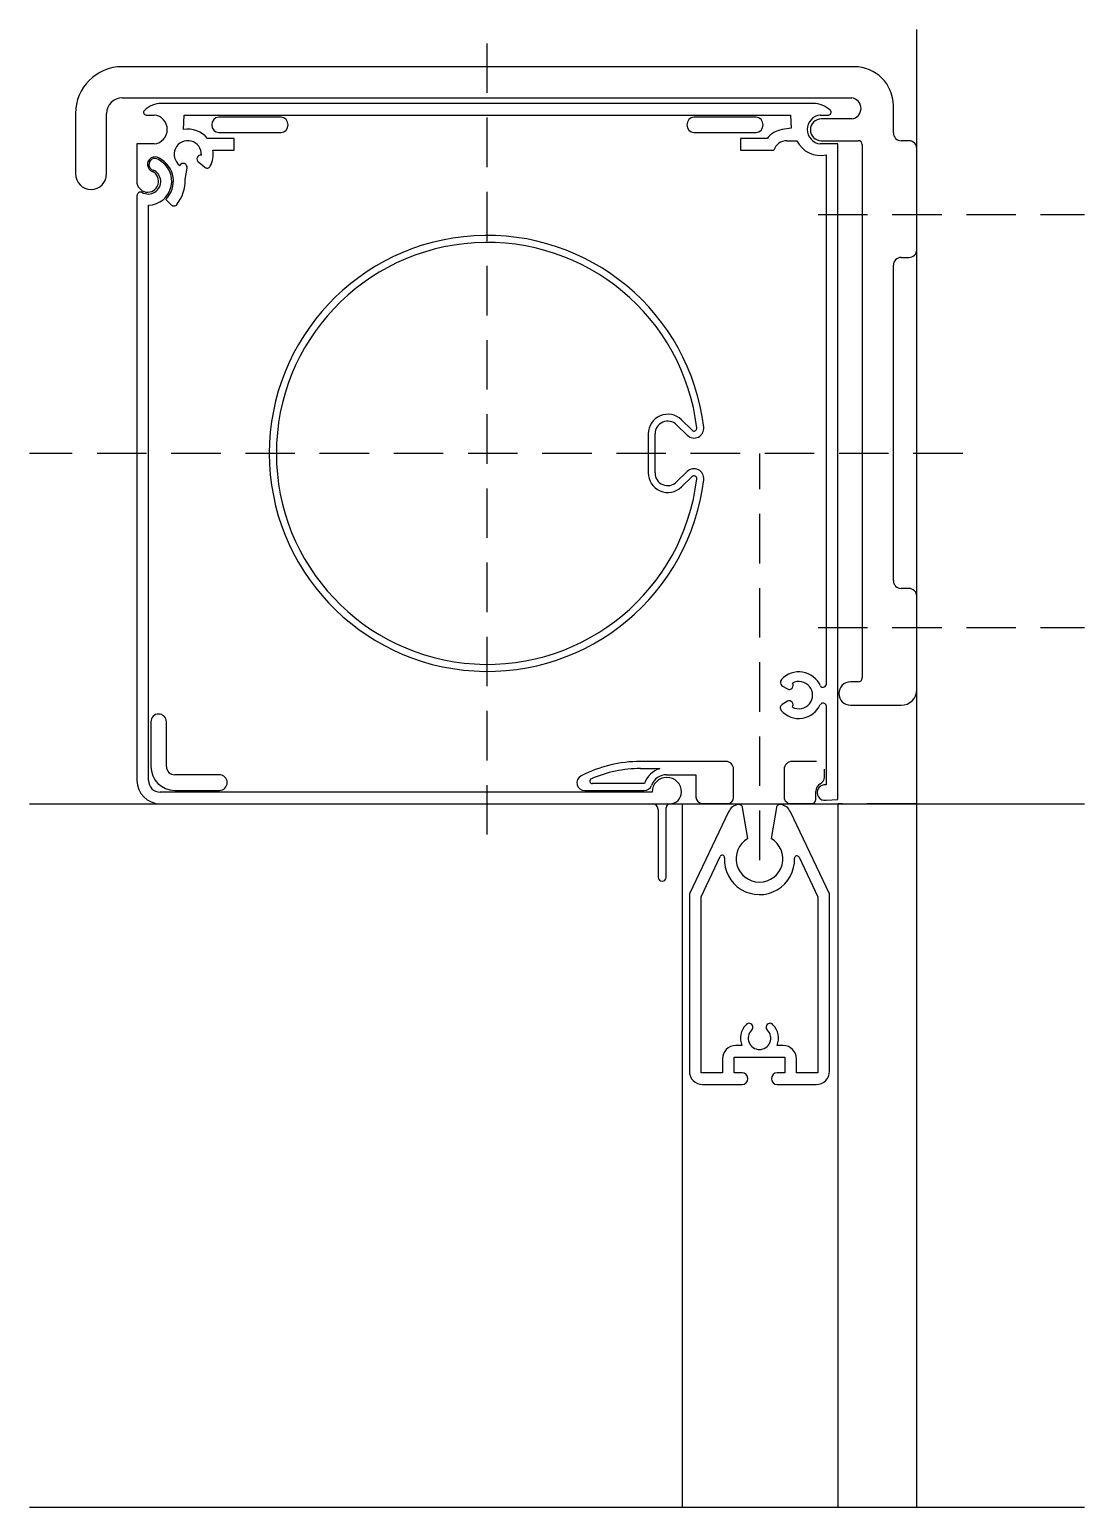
# Model space of a CAD drawing. Extents: x -114 to 22, y -90 to 99.
import ezdxf

# ---------------------------------------------------------------- set-up
doc = ezdxf.new("R2010")
doc.units = 0
doc.linetypes.add('HIDDEN', pattern=[9.525, 6.35, -3.175])
doc.layers.get('0').update_dxf_attribs({"linetype": 'CONTINUOUS'})

msp = doc.modelspace()

# ---------------------------------------------------------------- linework, layer by layer
at = {"linetype": 'HIDDEN'}
for p, q in [((-55.13, -3.95), (-55.13, 99.43)), ((-12.67, 75.66), (21.53, 75.66)), ((5.9, 45), (-113.89, 45)), ((-20.13, -7.22), (-20.13, 45)), ((-12.67, 22.66), (21.53, 22.66)), ((0, 0), (-10.13, 0))]:
    msp.add_line(p, q, dxfattribs=at)
at = {"linetype": 'CONTINUOUS'}
for p, q in [((0, -90.36), (0, 99.43)), ((-95.5, 94.66), (-102, 94.66)), ((-90.5, 94.66), (-95.5, 94.66)), ((-30.5, 94.66), (-90.5, 94.66)), ((-25.5, 94.66), (-30.5, 94.66)), ((-8, 94.66), (-25.5, 94.66)), ((-102, 90.66), (-98.02, 90.66)), ((-98.02, 90.66), (-87.98, 90.66)), ((-13.32, 89.95), (-96.92, 89.95)), ((-87.98, 90.66), (-33.02, 90.66)), ((-33.02, 90.66), (-22.98, 90.66)), ((-22.98, 90.66), (-8.35, 90.66)), ((-3, 86.16), (-3, 89.66)), ((-108, 88.66), (-108, 83.56)), ((-104, 84.06), (-104, 88.66)), ((-98.91, 88.45), (-97.88, 88.45)), ((-94.13, 86.6), (-94.03, 88.45)), ((-94.03, 88.45), (-16.22, 88.45)), ((-81.61, 88.19), (-89.61, 88.19)), ((-20.61, 88.19), (-28.61, 88.19)), ((-16.22, 88.45), (-16.13, 86.75)), ((-12.38, 88.45), (-11.35, 88.45)), ((-8.35, 87.96), (-12.25, 87.96)), ((-87.63, 85.45), (-91.05, 85.45)), ((-89.61, 86.2), (-81.61, 86.2)), ((-87.63, 83.95), (-87.63, 85.45)), ((-28.61, 86.2), (-20.61, 86.2)), ((-19.2, 85.45), (-22.63, 85.45)), ((-22.63, 85.45), (-22.63, 83.95)), ((-16.13, 86.75), (-17.29, 86.59)), ((-108, 83.56), (-108, 80.91)), ((-104, 80.91), (-104, 84.06)), ((-97.88, 84.75), (-100.13, 84.75)), ((-100.13, 84.75), (-100.13, 79.95)), ((-90.37, 83.95), (-87.63, 83.95)), ((-22.63, 83.95), (-18.34, 83.95)), ((-16.67, 85.15), (-15.39, 85.15)), ((-10.13, 84.75), (-12.38, 84.75)), ((-12.25, 85.16), (-7.5, 85.16)), ((-10.13, 0.55), (-10.13, 84.75)), ((-7, 84.66), (-7, 78.66)), ((-1, 85.16), (-2, 85.16)), ((0, 78.16), (0, 84.16)), ((-93.93, 80.17), (-93.67, 81.65)), ((-92.16, 82.38), (-91.4, 81.74)), ((-11.63, 83.34), (-11.63, 15.28)), ((-100.1, 78.08), (-100.1, 3.01)), ((-7, 78.66), (-7, 72.66)), ((0, 73.16), (0, 78.16)), ((-98.62, 3), (-98.62, 76.86)), ((-96.39, 77.62), (-95.71, 76.93)), ((-7, 72.66), (-7, 25.66)), ((0, 71.16), (0, 73.16)), ((-3, 28.66), (-3, 69.16)), ((-2, 70.16), (-1, 70.16)), ((-34.47, 47.51), (-34.47, 42.49)), ((-33.58, 42.49), (-33.58, 47.51)), ((-30.83, 48.67), (-29.47, 47.33)), ((-28.84, 47.97), (-30.2, 49.31)), ((-29.47, 42.67), (-30.83, 41.33)), ((-30.21, 40.69), (-28.84, 42.03)), ((-1, 27.66), (-2, 27.66)), ((0, 25.16), (0, 26.66)), ((-7, 25.66), (-7, 19.66)), ((0, 20.16), (0, 25.16)), ((-7, 19.66), (-7, 16.16)), ((0, 14.66), (0, 20.16)), ((-7.5, 15.66), (-8.5, 15.66)), ((-17.32, 15.17), (-16.6, 14.75)), ((-16.58, 13.17), (-17.28, 12.74)), ((-11.63, 12.63), (-11.63, 2.45)), ((-8.5, 12.66), (-2, 12.66)), ((-98.32, 10.53), (-98.32, 4.79)), ((-96.32, 4.79), (-96.32, 10.53)), ((-24.49, 5.44), (-35.46, 5.44)), ((-35.46, 4.53), (-32.97, 4.53)), ((-23.51, 0.8), (-23.51, 4.46)), ((-17.02, 4.44), (-17.02, 0.86)), ((-12.86, 5.44), (-16.02, 5.44)), ((-11.86, 3.44), (-11.86, 4.44)), ((-89.52, 3.73), (-95.26, 3.73)), ((-34.93, 2.6), (-41.64, 2.6)), ((-32.11, 3.74), (-28.34, 3.74)), ((-28.34, 3.74), (-28.34, 0.86)), ((-113.89, 0), (21.53, 0)), ((-33.97, 1.5), (-97.13, 1.5)), ((-97.09, 0), (-33.96, 0)), ((-95.26, 1.73), (-89.52, 1.73)), ((-42.62, 1.69), (-35, 1.69)), ((-30.12, 0), (-30.12, -90.36)), ((-27.53, 0.04), (-24.27, 0.04)), ((-16.19, 0.04), (-13.47, 0.04)), ((-12.96, 0.55), (-12.96, 1.59)), ((-11.62, 0.45), (-10.13, 0.55)), ((-10.13, 0), (-10.13, -90.36)), ((0, -90.36), (0, 0)), ((-33.18, -0.78), (-33.18, -9.45)), ((-32.18, -9.45), (-32.18, -0.51)), ((-24.15, -1.01), (-29.19, -11.55)), ((-21.69, -4.45), (-22.36, -0.49)), ((-18.01, -0.49), (-18.69, -4.45)), ((-11.19, -11.55), (-16.22, -1.01)), ((-27.69, -11.93), (-25.24, -6.78)), ((-15.1, -6.86), (-12.69, -11.93)), ((-29.19, -11.55), (-29.19, -34.35)), ((-27.69, -34.55), (-27.69, -11.93)), ((-12.69, -11.93), (-12.69, -34.55)), ((-11.19, -34.35), (-11.19, -11.55)), ((-22.44, -31.05), (-23.24, -31.05)), ((-17.14, -31.05), (-17.93, -31.05)), ((-24.94, -32.75), (-24.94, -34.55)), ((-23.44, -34.55), (-23.44, -32.55)), ((-23.44, -32.55), (-16.94, -32.55)), ((-16.94, -32.55), (-16.94, -34.55)), ((-15.44, -34.55), (-15.44, -32.75)), ((-24.94, -34.55), (-27.69, -34.55)), ((-27.49, -36.05), (-22.43, -36.05)), ((-22.43, -34.55), (-23.44, -34.55)), ((-16.94, -34.55), (-17.91, -34.55)), ((-17.91, -36.05), (-12.89, -36.05)), ((-12.69, -34.55), (-15.44, -34.55)), ((21.53, -90.36), (-113.89, -90.36))]:
    msp.add_line(p, q, dxfattribs=at)
for centre, radius, start, end in [((-102, 88.66), 6, 90, 180), ((-8, 89.66), 5, 0, 90), ((-102, 88.66), 2, 90, 180), ((-96.93, 86.75), 3.2, 89.908, 134.0487), ((-13.32, 86.75), 3.2, 46.2094, 89.9198), ((-8.51, 89.31), 1.36, 276.9524, 83.0476), ((-98.91, 88.8), 0.35, 134.4072, 269.1956), ((-98.07, 86.6), 1.86, 275.944, 84.056), ((-89.51, 87.19), 1, 95.732, 264.268), ((-81.71, 87.19), 1, 275.732, 84.268), ((-28.51, 87.19), 1, 95.732, 264.268), ((-20.71, 87.19), 1, 275.732, 84.268), ((-12.19, 86.6), 1.86, 95.944, 264.056), ((-12.25, 86.56), 1.4, 90, 270), ((-11.34, 88.8), 0.35, 269.0595, 47.9869), ((-93.57, 83.4), 3.25, 39.1412, 99.9099), ((-16.68, 83.4), 3.25, 100.8199, 140.8426), ((-2, 86.16), 1, 180, 270), ((-93.58, 83.41), 1.75, 356.7257, 234.2331), ((-93.58, 83.41), 3.25, 331.8444, 9.5004), ((-16.68, 83.4), 1.75, 89.7162, 161.683), ((-12.37, 86.61), 3.35, 205.7714, 282.8178), ((-7.5, 84.66), 0.5, 0, 90), ((-1, 84.16), 1, 0, 90), ((-97.8, 82.11), 0.96, 55.1592, 251.7107), ((-98.74, 79.96), 3.1, 272.1697, 63.4142), ((-97.8, 82.11), 0.764, 54.3219, 252.888), ((-98.73, 79.95), 3.3, 315.1021, 63.4), ((-94.16, 81.75), 0.5, 347.9452, 151.8909), ((-91.92, 82.82), 0.5, 79.7785, 241.1482), ((-91.11, 82.1), 0.46, 231.5374, 331.4016), ((-106, 80.91), 2, 180, 0), ((-98.73, 79.95), 1.4, 179.9902, 63.2563), ((-98.65, 79.91), 1.6, 239.44, 66.9484), ((-98.73, 79.96), 4.8, 321.6682, 2.543), ((-99.62, 78.08), 0.48, 70.5279, 179.6961), ((-95.36, 77.28), 0.5, 225.0793, 322.5489), ((-55.13, 45), 27.99, 6.9358, 353.0642), ((-55.12, 45), 27.09, 6.933, 353.067), ((-1, 71.16), 1, 270, 0), ((-2, 69.16), 1, 90, 180), ((-31.96, 47.52), 2.51, 45.4763, 180.239), ((-31.97, 47.53), 1.61, 44.913, 180.8288), ((-28.59, 48.23), 1.26, 225.79, 6.6927), ((-28.59, 48.23), 0.36, 225.4296, 6.9466), ((-31.96, 42.49), 2.51, 179.9848, 314.2037), ((-31.97, 42.47), 1.61, 179.1712, 315.087), ((-28.59, 41.77), 1.26, 353.3073, 134.21), ((-28.59, 41.77), 0.36, 353.0534, 134.5704), ((-2, 28.66), 1, 180, 270), ((-1, 26.66), 1, 0, 90), ((-16.94, 15.58), 0.56, 138.7214, 227.15), ((-15.13, 13.95), 3, 23.2288, 138.1073), ((-16.36, 15.19), 0.5, 241.0843, 37.205), ((-15.12, 13.96), 1.75, 241.2996, 118.7004), ((-12.04, 15.39), 0.42, 217.449, 345.4685), ((-8.5, 14.16), 1.5, 90, 270), ((-7.5, 16.16), 0.5, 270, 0), ((-2, 14.66), 2, 270, 0), ((-97.32, 10.53), 1, 0, 180), ((-17.03, 12.32), 0.49, 120.885, 220.6929), ((-15.13, 13.96), 3, 220.6978, 336.7089), ((-16.36, 12.72), 0.5, 322.9021, 116.2568), ((-12.03, 12.52), 0.42, 15.5748, 142.9989), ((-95.26, 4.79), 3.06, 180, 270), ((-95.26, 4.79), 1.06, 180, 270), ((-35.47, -11.06), 16.5, 89.9672, 117.4675), ((-35.47, -11.06), 15.59, 89.9663, 113.8384), ((-32.11, 1.7), 2.96, 106.8706, 162.2457), ((-24.49, 4.46), 0.98, 360, 90), ((-16.02, 4.44), 1, 90, 180), ((-97.09, 3.01), 3.01, 180, 270), ((-97.12, 3), 1.5, 179.9987, 269.618), ((-89.52, 2.73), 1, 270, 90), ((-42.62, 2.69), 1, 117.1257, 270.2324), ((-41.66, 2.91), 0.31, 110.2545, 274.1957), ((-34.99, 2.69), 1, 269.6555, 340.7323), ((-32.11, 1.69), 2.05, 89.9279, 160.9236), ((-32.08, 1.5), 1.89, 360, 180), ((-11.86, 1.6), 1.1, 118.8032, 180.3173), ((-11.77, 1.45), 1.01, 82.2172, 278.3557), ((-12.86, 3.44), 1, 298.0341, 359.8471), ((-33.96, -0.78), 0.78, 0, 90), ((-31.66, -0.51), 0.52, 93.3073, 180.0954), ((-31.68, 1.5), 1.49, 269.6155, 0.0013), ((-27.52, 0.86), 0.82, 179.9957, 269.3013), ((-24.27, 0.8), 0.76, 270, 0), ((-16.2, 0.86), 0.82, 179.9957, 270.6987), ((-13.47, 0.55), 0.51, 270, 0), ((-22.62, -1.75), 1.7, 101.2546, 154.2967), ((-22.85, -0.57), 0.5, 9.2756, 101.1323), ((-17.52, -0.57), 0.5, 78.8677, 170.7244), ((-17.75, -1.75), 1.7, 25.7033, 78.7454), ((-20.19, -7.05), 3, 120, 60), ((-24.97, -6.88), 0.29, 351.5608, 160.3667), ((-20.19, -7.16), 4.5, 176.8897, 2.218), ((-15.38, -6.99), 0.31, 25.4083, 179.4436), ((-32.68, -9.45), 0.5, 180, 0), ((-20.18, -30.1), 2.45, 134.8305, 202.8776), ((-21.53, -28.69), 0.5, 310.1883, 138.999), ((-18.84, -28.69), 0.5, 41.001, 229.8117), ((-20.19, -30.1), 2.45, 337.1224, 45.1695), ((-20.19, -30.1), 1.45, 134.983, 45.017), ((-23.24, -32.75), 1.7, 90, 180), ((-17.14, -32.75), 1.7, 0, 90), ((-27.49, -34.35), 1.7, 180, 270), ((-22.43, -35.3), 0.75, 270, 90), ((-17.91, -35.3), 0.75, 90, 270), ((-12.89, -34.35), 1.7, 270, 0)]:
    msp.add_arc(centre, radius, start, end, dxfattribs=at)

doc.saveas('drawing.dxf')
